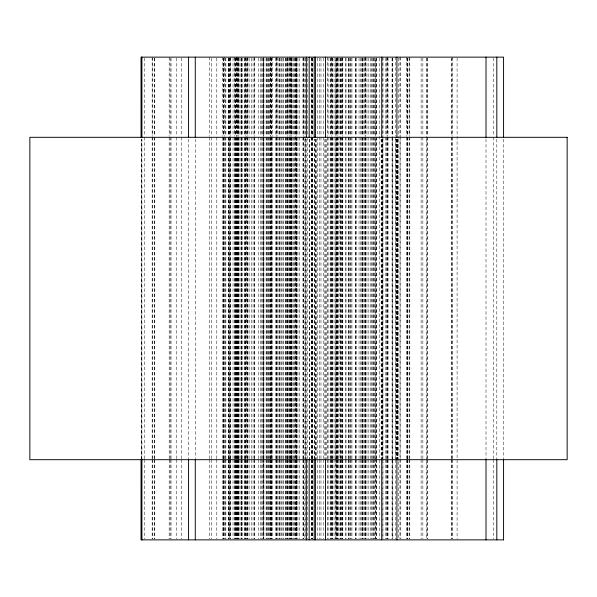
<?xml version="1.0" encoding="UTF-8"?>
<svg xmlns="http://www.w3.org/2000/svg" width="597" height="597" viewBox="0 0 597 597"><rect width="100%" height="100%" fill="white"/><g stroke="black" fill="none" stroke-linecap="round" stroke-linejoin="round"><path stroke-width="0.45" stroke-dasharray="2.98 2.24" d="M503.569 139.146L503.569 458.787M496.816 139.146L496.816 458.787M493.331 58.066L493.331 136.347M493.331 137.28L493.331 458.787M493.331 459.72L493.331 538.934M486.01 139.146L486.01 458.787M457.093 58.066L457.093 538.934M452.13 57.133L452.13 136.347M452.13 137.28L452.13 458.787M452.13 459.72L452.13 538.934M451.996 58.066L451.996 136.347M451.996 137.28L451.996 458.787M451.996 459.72L451.996 538.934M451.325 58.066L451.325 136.347M451.325 137.28L451.325 458.787M451.325 459.72L451.325 538.934M427.646 58.066L427.646 136.347M427.646 137.28L427.646 458.787M427.646 459.72L427.646 538.934M427.056 58.066L427.056 136.347M427.056 137.28L427.056 458.787M427.056 459.72L427.056 538.934M426.736 58.066L426.736 138.213M426.736 139.146L426.736 460.653M426.736 461.585L426.736 538.934M422.855 58.066L422.855 136.347M422.855 137.28L422.855 458.787M422.855 459.72L422.855 538.934M421.109 58.066L421.109 136.347M421.109 137.28L421.109 458.787M421.109 459.72L421.109 538.934M409.811 58.066L409.811 136.347M409.811 137.28L409.811 458.787M409.811 459.72L409.811 538.934M409.191 57.133L409.191 136.347M409.191 137.28L409.191 458.787M409.191 459.72L409.191 538.934M407.848 58.066L407.848 136.347M407.848 137.28L407.848 458.787M407.848 459.72L407.848 538.934M407.221 58.066L407.221 136.347M407.221 137.28L407.221 458.787M407.221 459.72L407.221 538.934M407.154 58.066L407.154 136.347M407.154 137.28L407.154 458.787M407.154 459.72L407.154 538.934M406.542 57.133L406.542 136.347M406.542 137.28L406.542 458.787M406.542 459.72L406.542 538.934M400.132 57.133L400.132 136.347M400.132 137.28L400.132 458.787M400.132 459.72L400.132 538.934M400.035 57.133L400.035 538.934M398.341 58.066L398.341 138.213M398.341 139.146L398.341 460.653M398.341 461.585L398.341 538.934M397.744 139.146L397.744 458.787M397.587 139.146L397.587 458.787M397.333 139.146L397.333 458.787M397.124 139.146L397.124 458.787M397.02 139.146L397.02 458.787M396.923 139.146L396.923 458.787M396.736 139.146L396.736 458.787M395.886 139.146L395.886 458.787M395.475 57.133L395.475 136.347M395.475 137.28L395.475 458.787M395.475 459.72L395.475 538.934M392.811 58.066L392.811 138.213M392.811 139.146L392.811 460.653M392.811 461.585L392.811 538.934M392.61 58.066L392.61 136.347M392.61 137.28L392.61 458.787M392.61 459.72L392.61 538.934M392.05 58.066L392.05 136.347M392.05 137.28L392.05 458.787M392.05 459.72L392.05 538.934M388.035 58.066L388.035 136.347M388.035 137.28L388.035 458.787M388.035 459.72L388.035 538.934M387.677 57.133L387.677 136.347M387.677 137.28L387.677 458.787M387.677 459.72L387.677 538.934M387.072 57.133L387.072 136.347M387.072 137.28L387.072 458.787M387.072 459.72L387.072 538.934M386.819 58.066L386.819 136.347M386.819 137.28L386.819 458.787M386.819 459.72L386.819 538.934M385.811 58.066L385.811 136.347M385.811 137.28L385.811 458.787M385.811 459.72L385.811 538.934M382.923 57.133L382.923 136.347M382.923 137.28L382.923 458.787M382.923 459.72L382.923 538.934M382.856 58.066L382.856 138.213M382.856 139.146L382.856 460.653M382.856 461.585L382.856 538.934M382.535 139.146L382.535 458.787M382.073 139.146L382.073 458.787M381.737 139.146L381.722 458.787M381.155 139.146L381.155 458.787M379.699 58.066L379.737 538.934M376.617 58.066L376.617 136.347M376.617 137.28L376.617 458.787M376.617 459.72L376.617 538.934M376.244 58.066L376.244 136.347M376.244 137.28L376.244 458.787M376.244 459.72L376.244 538.934M374.244 58.066L374.244 136.347M374.244 137.28L374.244 458.787M374.244 459.72L374.244 538.934M373.894 58.066L373.894 136.347M373.894 137.28L373.894 458.787M373.894 459.72L373.894 538.934M373.162 58.066L373.162 136.347M373.162 137.28L373.162 458.787M373.162 459.72L373.162 538.934M372.17 58.066L372.17 136.347M372.17 137.28L372.17 458.787M372.17 459.72L372.17 538.934M371.274 58.066L371.274 136.347M371.274 137.28L371.274 458.787M371.274 459.72L371.274 538.934M370.737 58.066L370.737 136.347M370.737 137.28L370.737 458.787M370.737 459.72L370.737 538.934M368.827 58.066L368.827 136.347M368.827 137.28L368.827 458.787M368.827 459.72L368.827 538.934M366.983 58.066L366.983 136.347M366.983 137.28L366.983 458.787M366.983 459.72L366.983 538.934M365.849 58.066L365.849 136.347M365.849 137.28L365.849 458.787M365.849 459.72L365.849 538.934M365.312 57.133L365.289 136.347M365.289 137.28L365.312 458.787M365.289 459.72L365.312 538.934M365.088 57.133L365.088 136.347M365.088 137.28L365.088 458.787M365.088 459.72L365.088 538.934M364.752 58.066L364.752 136.347M364.752 137.28L364.752 458.787M364.752 459.72L364.752 538.934M363.163 58.066L363.163 136.347M363.163 137.28L363.163 458.787M363.163 459.72L363.163 538.934M362.7 58.066L362.7 136.347M362.7 137.28L362.7 458.787M362.7 459.72L362.7 538.934M362.551 58.066L362.551 136.347M362.551 137.28L362.551 458.787M362.551 459.72L362.551 538.934M362.454 58.066L362.454 136.347M362.454 137.28L362.454 458.787M362.454 459.72L362.454 538.934M361.745 58.066L361.745 136.347M361.745 137.28L361.745 458.787M361.745 459.72L361.745 538.934M360.245 58.066L360.245 136.347M360.245 137.28L360.245 458.787M360.245 459.72L360.245 538.934M359.051 58.066L359.051 136.347M359.051 137.28L359.051 458.787M359.051 459.72L359.051 538.934M356.782 58.066L356.782 136.347M356.782 137.28L356.782 458.787M356.782 459.72L356.782 538.934M355.648 58.066L355.648 136.347M355.648 137.28L355.648 458.787M355.648 459.72L355.648 538.934M355.372 58.066L355.372 136.347M355.372 137.28L355.372 458.787M355.372 459.72L355.372 538.934M351.954 58.066L351.954 136.347M351.954 137.28L351.954 458.787M351.954 459.72L351.954 538.934M350.984 58.066L350.984 136.347M350.984 137.28L350.984 458.787M350.984 459.72L350.984 538.934M350.551 58.066L350.551 136.347M350.551 137.28L350.551 458.787M350.551 459.72L350.551 538.934M349.417 58.066L349.417 136.347M349.417 137.28L349.417 458.787M349.417 459.72L349.417 538.934M348.641 58.066L348.641 136.347M348.641 137.28L348.641 458.787M348.641 459.72L348.641 538.934M348.215 58.066L348.215 136.347M348.215 137.28L348.215 458.787M348.215 459.72L348.215 538.934M346.044 58.066L346.044 136.347M346.044 137.28L346.044 458.787M346.044 459.72L346.044 538.934M345.439 58.066L345.439 136.347M345.439 137.28L345.439 458.787M345.439 459.72L345.439 538.934M342.82 57.133L342.82 136.347M342.82 137.28L342.82 458.787M342.82 459.72L342.82 538.934M342.618 58.066L342.618 136.347M342.618 137.28L342.618 458.787M342.618 459.72L342.618 538.934M342.051 58.066L342.051 136.347M342.051 137.28L342.051 458.787M342.051 459.72L342.051 538.934M341.305 58.066L341.305 136.347M341.305 137.28L341.305 458.787M341.305 459.72L341.305 538.934M340.872 58.066L340.872 136.347M340.872 137.28L340.872 458.787M340.872 459.72L340.872 538.934M340.35 58.066L340.35 136.347M340.35 137.28L340.35 458.787M340.35 459.72L340.35 538.934M339.932 58.066L339.962 538.934M338.439 58.066L338.439 136.347M338.439 137.28L338.439 458.787M338.439 459.72L338.439 538.934M337.82 57.133L337.82 136.347M337.82 137.28L337.82 458.787M337.82 459.72L337.82 538.934M337.514 58.066L337.603 136.347M337.514 137.28L337.514 458.787M337.603 459.72L337.514 538.934M336.947 58.066L336.947 136.347M336.947 137.28L336.947 458.787M336.947 459.72L336.947 538.934M336.865 58.066L336.865 136.347M336.865 137.28L336.865 458.787M336.865 459.72L336.865 538.934M336.029 58.066L336.029 136.347M336.029 137.28L336.029 458.787M336.029 459.72L336.029 538.934M334.044 58.066L334.044 136.347M334.044 137.28L334.044 458.787M334.044 459.72L334.044 538.934M332.417 58.066L332.417 136.347M332.417 137.28L332.417 458.787M332.417 459.72L332.417 538.934M332.305 58.066L332.305 136.347M332.305 137.28L332.305 458.787M332.305 459.72L332.305 538.934M331.768 57.133L331.768 136.347M331.768 137.28L331.768 458.787M331.768 459.72L331.768 538.934M331.305 58.066L331.305 136.347M331.305 137.28L331.305 458.787M331.305 459.72L331.305 538.934M330.716 58.066L330.716 136.347M330.716 137.28L330.716 458.787M330.716 459.72L330.716 538.934M330.148 58.066L330.148 136.347M330.148 137.28L330.148 458.787M330.148 459.72L330.148 538.934M328.096 58.066L328.096 136.347M328.096 137.28L328.096 458.787M328.096 459.72L328.096 538.934M327.716 57.133L327.723 136.347M327.716 137.28L327.723 458.787M327.723 459.72L327.716 538.934M326.581 139.146L326.581 458.787M325.544 139.146L325.544 458.787M324.843 139.146L324.843 458.787M323.35 58.066L323.35 136.347M323.35 137.28L323.35 458.787M323.35 459.72L323.35 538.934M320.977 58.066L320.977 136.347M320.977 137.28L320.977 458.787M320.977 459.72L320.977 538.934M319.38 58.066L319.38 136.347M319.38 137.28L319.38 458.787M319.38 459.72L319.38 538.934M317.365 58.066L317.365 136.347M317.365 137.28L317.365 458.787M317.365 459.72L317.365 538.934M316.089 139.146L316.089 458.787M315.977 139.146L315.977 458.787M315.41 139.146L315.41 458.787M312.582 58.066L312.582 136.347M312.582 137.28L312.582 458.787M312.582 459.72L312.582 538.934M312.194 58.066L312.194 136.347M312.194 137.28L312.194 458.787M312.194 459.72L312.194 538.934M312.015 58.066L312.015 136.347M312.015 137.28L312.015 458.787M312.015 459.72L312.015 538.934M311.873 57.133L311.873 136.347M311.873 137.28L311.873 458.787M311.873 459.72L311.873 538.934M311.589 58.066L311.589 136.347M311.589 137.28L311.589 458.787M311.589 459.72L311.589 538.934M309.306 139.146L309.306 458.787M309.179 139.146L309.224 458.787M307.619 58.066L307.656 136.347M307.656 137.28L307.619 458.787M307.656 459.72L307.619 538.934M306.298 139.146L306.343 458.787M305.776 139.146L305.776 458.787M305.209 58.066L305.209 136.347M305.209 137.28L305.209 458.787M305.209 459.72L305.209 538.934M304.895 58.066L304.895 138.213M304.895 139.146L304.895 460.653M304.895 461.585L304.895 538.934M303.515 58.066L303.515 136.347M303.515 137.28L303.515 458.787M303.515 459.72L303.515 538.934M303.306 57.133L303.306 136.347M303.306 137.28L303.306 458.787M303.306 459.72L303.306 538.934M302.948 58.066L302.948 136.347M302.948 137.28L302.948 458.787M302.948 459.72L302.948 538.934M299.276 58.066L299.276 136.347M299.276 137.28L299.276 458.787M299.276 459.72L299.276 538.934M297.918 58.066L297.918 136.347M297.918 137.28L297.918 458.787M297.918 459.72L297.918 538.934M296.881 58.066L296.881 136.347M296.881 137.28L296.881 458.787M296.881 459.72L296.881 538.934M296.709 58.066L296.709 136.347M296.709 137.28L296.709 458.787M296.709 459.72L296.709 538.934M296.425 58.066L296.425 136.347M296.425 137.28L296.425 458.787M296.425 459.72L296.425 538.934M296.112 57.133L296.112 136.347M296.112 137.28L296.112 458.787M296.112 459.72L296.112 538.934M296.015 58.066L296.015 136.347M296.015 137.28L296.015 458.787M296.015 459.72L296.015 538.934M295.575 58.066L295.508 538.934M294.978 58.066L294.978 136.347M294.978 137.28L294.978 458.787M294.978 459.72L294.978 538.934M294.045 58.066L294.045 136.347M294.045 137.28L294.045 458.787M294.045 459.72L294.045 538.934M293.881 58.066L293.881 136.347M293.881 137.28L293.881 458.787M293.881 459.72L293.881 538.934M292.179 58.066L292.179 136.347M292.179 137.28L292.179 458.787M292.179 459.72L292.179 538.934M291.649 58.066L291.649 136.347M291.649 137.28L291.649 458.787M291.649 459.72L291.649 538.934M291.612 58.066L291.612 136.347M291.612 137.28L291.612 458.787M291.612 459.72L291.612 538.934M291.246 57.133L291.254 136.347M291.254 137.28L291.246 458.787M291.246 459.72L291.254 538.934M291.045 58.066L291.045 136.347M291.045 137.28L291.112 458.787M291.045 459.72L291.045 538.934M290.552 57.133L290.552 136.347M290.552 137.28L290.552 458.787M290.552 459.72L290.552 538.934M290.336 58.066L290.336 136.347M290.336 137.28L290.336 458.787M290.336 459.72L290.336 538.934M289.344 58.066L289.276 136.347M289.344 137.28L289.276 458.787M289.344 459.72L289.276 538.934M289.179 57.133L289.179 136.347M289.179 137.28L289.179 458.787M289.179 459.72L289.179 538.934M288.209 58.066L288.209 136.347M288.209 137.28L288.209 458.787M288.209 459.72L288.209 538.934M287.642 58.066L287.642 136.347M287.642 137.28L287.642 458.787M287.642 459.72L287.642 538.934M287.605 57.133L287.605 136.347M287.605 137.28L287.605 458.787M287.605 459.72L287.605 538.934M287.075 58.066L287.075 136.347M287.075 137.28L287.075 458.787M287.075 459.72L287.075 538.934M286.508 58.066L286.508 136.347M286.508 137.28L286.508 458.787M286.508 459.72L286.508 538.934M285.844 58.066L285.844 136.347M285.844 137.28L285.844 458.787M285.844 459.72L285.844 538.934M285.56 58.066L285.56 136.347M285.56 137.28L285.56 458.787M285.56 459.72L285.56 538.934M283.747 58.066L283.747 136.347M283.747 137.28L283.747 458.787M283.747 459.72L283.747 538.934M282.918 58.066L282.918 136.347M282.918 137.28L282.918 458.787M282.918 459.72L282.918 538.934M281.605 58.066L281.605 136.347M281.605 137.28L281.605 458.787M281.605 459.72L281.605 538.934M280.896 58.066L280.896 136.347M280.896 137.28L280.896 458.787M280.896 459.72L280.896 538.934M279.695 58.066L279.695 136.347M279.695 137.28L279.695 458.787M279.695 459.72L279.695 538.934M279.165 58.066L279.165 136.347M279.165 137.28L279.165 458.787M279.165 459.72L279.165 538.934M278.008 58.066L278.008 136.347M278.008 137.28L278.008 458.787M278.008 459.72L278.008 538.934M277.06 57.133L277.06 136.347M277.06 137.28L277.06 458.787M277.06 459.72L277.06 538.934M276.486 58.066L276.486 136.347M276.486 137.28L276.486 458.787M276.486 459.72L276.486 538.934M276.426 57.133L276.426 136.347M276.426 137.28L276.426 458.787M276.426 459.72L276.426 538.934M275.336 58.066L275.336 136.347M275.336 137.28L275.336 458.787M275.336 459.72L275.336 538.934M272.21 57.133L272.21 136.347M272.21 137.28L272.21 458.787M272.21 459.72L272.21 538.934M271.814 58.066L271.814 538.934M271.389 58.066L271.389 136.347M271.389 137.28L271.389 458.787M271.389 459.72L271.389 538.934M271.21 58.066L271.21 136.347M271.21 137.28L271.21 458.787M271.21 459.72L271.21 538.934M270.613 57.133L270.613 136.347M270.613 137.28L270.613 458.787M270.613 459.72L270.613 538.934M270.396 57.133L270.396 136.347M270.396 137.28L270.396 458.787M270.396 459.72L270.396 538.934M270.075 58.066L270.075 136.347M270.075 137.28L270.075 458.787M270.075 459.72L270.075 538.934M269.56 58.066L269.508 136.347M269.56 137.28L269.508 458.787M269.56 459.72L269.508 538.934M268.374 58.066L268.374 136.347M268.374 137.28L268.374 458.787M268.374 459.72L268.374 538.934M268.053 58.066L268.053 136.347M268.053 137.28L268.053 458.787M268.053 459.72L268.053 538.934M267.187 58.066L267.187 136.347M267.187 137.28L267.187 458.787M267.187 459.72L267.187 538.934M266.665 58.066L266.665 136.347M266.665 137.28L266.665 458.787M266.665 459.72L266.665 538.934M266.105 58.066L266.105 136.347M266.105 137.28L266.105 458.787M266.105 459.72L266.105 538.934M263.926 58.066L263.949 136.347M263.926 137.28L263.949 458.787M263.949 459.72L263.926 538.934M263.665 57.133L263.665 136.347M263.665 137.28L263.665 458.787M263.665 459.72L263.665 538.934M262.277 58.066L262.277 136.347M262.277 137.28L262.277 458.787M262.277 459.72L262.277 538.934M261.799 58.066L261.799 136.347M261.799 137.28L261.799 458.787M261.799 459.72L261.799 538.934M260.247 58.066L260.247 136.347M260.247 137.28L260.247 458.787M260.247 459.72L260.247 538.934M258.561 58.066L258.598 136.347M258.598 137.28L258.561 458.787M258.561 459.72L258.598 538.934M254.77 57.133L254.77 136.347M254.77 137.28L254.77 458.787M254.77 459.72L254.77 538.934M254.21 58.066L254.21 136.347M254.21 137.28L254.21 458.787M254.21 459.72L254.21 538.934M253.076 58.066L253.076 136.347M253.076 137.28L253.076 458.787M253.076 459.72L253.076 538.934M251.337 58.066L251.337 136.347M251.337 137.28L251.337 458.787M251.337 459.72L251.337 538.934M249.106 58.066L249.106 136.347M249.106 137.28L249.106 458.787M249.106 459.72L249.106 538.934M247.867 57.133L247.867 136.347M247.867 137.28L247.867 458.787M247.867 459.72L247.867 538.934M247.337 58.066L247.337 136.347M247.337 137.28L247.337 458.787M247.337 459.72L247.337 538.934M246.979 58.066L246.979 136.347M246.979 137.28L246.979 458.787M246.979 459.72L246.979 538.934M246.27 58.066L246.27 538.934M245.703 58.066L245.703 136.347M245.703 137.28L245.703 458.787M245.703 459.72L245.703 538.934M245.516 57.133L245.516 136.347M245.516 137.28L245.516 458.787M245.516 459.72L245.516 538.934M244.897 58.066L244.897 136.347M244.897 137.28L244.897 458.787M244.897 459.72L244.897 538.934M244.68 58.066L244.68 136.347M244.68 137.28L244.68 458.787M244.68 459.72L244.68 538.934M242.755 58.066L242.755 136.347M242.755 137.28L242.755 458.787M242.755 459.72L242.755 538.934M241.74 58.066L241.74 136.347M241.74 137.28L241.74 458.787M241.74 459.72L241.74 538.934M241.404 58.066L241.404 136.347M241.404 137.28L241.404 458.787M241.404 459.72L241.404 538.934M241.352 58.066L241.352 136.347M241.352 137.28L241.352 458.787M241.352 459.72L241.352 538.934M241.173 58.066L241.173 136.347M241.173 137.28L241.173 458.787M241.173 459.72L241.173 538.934M240.039 58.066L240.039 136.347M240.039 137.28L240.039 458.787M240.039 459.72L240.039 538.934M238.942 58.066L238.942 136.347M238.942 137.28L238.942 458.787M238.942 459.72L238.942 538.934M238.584 58.066L238.584 136.347M238.584 137.28L238.584 458.787M238.584 459.72L238.584 538.934M238.337 57.133L238.337 136.347M238.337 137.28L238.337 458.787M238.337 459.72L238.337 538.934M237.77 58.066L237.77 136.347M237.77 137.28L237.77 458.787M237.77 459.72L237.77 538.934M237.561 57.133L237.561 136.347M237.561 137.28L237.561 458.787M237.561 459.72L237.561 538.934M236.972 58.066L236.972 136.347M236.972 137.28L236.972 458.787M236.972 459.72L236.972 538.934M236.837 57.133L236.837 136.347M236.837 137.28L236.837 458.787M236.837 459.72L236.837 538.934M236.636 57.133L236.636 136.347M236.636 137.28L236.636 458.787M236.636 459.72L236.636 538.934M235.397 58.066L235.397 136.347M235.397 137.28L235.397 458.787M235.397 459.72L235.397 538.934M235.255 58.066L235.255 136.347M235.255 137.28L235.255 458.787M235.255 459.72L235.255 538.934M234.934 58.066L234.934 136.347M234.934 137.28L234.934 458.787M234.934 459.72L234.934 538.934M234.688 57.133L234.688 136.347M234.688 137.28L234.688 458.787M234.688 459.72L234.688 538.934M233.024 58.066L233.024 136.347M233.024 137.28L233.024 458.787M233.024 459.72L233.024 538.934M230.509 57.133L230.509 136.347M230.509 137.28L230.509 458.787M230.509 459.72L230.509 538.934M230.405 58.066L230.405 136.347M230.405 137.28L230.405 458.787M230.405 459.72L230.405 538.934M229.838 58.066L229.838 138.213M229.838 139.146L229.838 460.653M229.838 461.585L229.838 538.934M229.763 58.066L229.763 136.347M229.763 137.28L229.763 458.787M229.763 459.72L229.763 538.934M228.882 58.066L228.882 136.347M228.882 137.28L228.882 458.787M228.882 459.72L228.882 538.934M228.539 58.066L228.539 136.347M228.539 137.28L228.539 458.787M228.539 459.72L228.539 538.934M228.241 58.066L228.241 136.347M228.241 137.28L228.241 458.787M228.241 459.72L228.241 538.934M225.867 58.066L225.867 136.347M225.867 137.28L225.867 458.787M225.867 459.72L225.867 538.934M225.129 58.066L225.129 136.347M225.129 137.28L225.129 458.787M225.129 459.72L225.129 538.934M224.502 57.133L224.502 136.347M224.502 137.28L224.502 458.787M224.502 459.72L224.502 538.934M223.606 58.066L223.606 136.347M223.606 137.28L223.606 458.787M223.606 459.72L223.606 538.934M223.494 58.066L223.494 136.347M223.494 137.28L223.494 458.787M223.494 459.72L223.494 538.934M223.382 58.066L223.382 136.347M223.382 137.28L223.382 458.787M223.382 459.72L223.382 538.934M222.785 57.133L222.785 136.347M222.785 137.28L222.785 458.787M222.785 459.72L222.785 538.934M216.801 58.066L216.801 136.347M216.801 137.28L216.801 458.787M216.801 459.72L216.801 538.934M211.704 58.066L211.704 136.347M211.704 137.28L211.704 458.787M211.704 459.72L211.704 538.934M209.405 57.133L209.405 136.347M209.405 137.28L209.405 458.787M209.405 459.72L209.405 538.934M195.271 139.146L195.271 458.787M188.577 139.146L188.577 458.787M181.361 58.066L181.361 136.347M181.361 137.28L181.361 458.787M181.361 459.72L181.361 538.934M176.421 58.066L176.421 136.347M176.421 137.28L176.421 458.787M176.421 459.72L176.421 538.934M171.033 58.066L171.033 136.347M171.033 137.28L171.033 458.787M171.033 459.72L171.033 538.934M170.085 58.066L170.085 136.347M170.085 137.28L170.085 458.787M170.085 459.72L170.085 538.934M169.167 57.133L169.197 136.347M169.167 137.28L169.197 458.787M169.197 459.72L169.167 538.934M154.459 58.066L154.459 136.347M154.459 137.28L154.459 458.787M154.459 459.72L154.459 538.934M154.213 58.066L154.213 136.347M154.213 137.28L154.213 458.787M154.213 459.72L154.213 538.934M152.198 58.066L152.198 136.347M152.198 137.28L152.198 458.787M152.198 459.72L152.198 538.934M152.183 57.133L152.183 136.347M152.183 137.28L152.183 458.787M152.183 459.72L152.183 538.934M144.34 58.066L144.34 136.347M144.34 137.28L144.34 458.787M144.34 459.72L144.34 538.934M141.922 139.146L141.922 458.787M375.491 136.347L375.491 58.066L375.416 136.347M375.491 458.787L375.491 137.28L375.416 458.787M375.491 538.934L375.491 459.72L375.416 538.934M335.947 136.347L335.947 58.066L335.88 136.347M335.947 458.787L335.947 137.28L335.88 458.787M335.947 538.934L335.947 459.72L335.88 538.934M314.283 458.787L314.283 139.146L314.223 458.787M263.389 136.347L263.389 58.066L263.381 136.347M263.389 458.787L263.389 137.28L263.381 458.787M263.389 538.934L263.389 459.72L263.381 538.934M141.25 458.787L141.25 139.146L141.22 458.787"/><path stroke-width="0.9" d="M141.25 57.133L141.25 137.28L141.22 57.133L503.569 57.133L503.569 137.28M141.25 539.867L141.25 459.72L141.22 539.867L503.622 539.867M503.569 459.72L503.569 539.867M496.816 57.133L496.816 137.28M496.816 459.72L496.816 539.867M486.01 57.133L486.01 137.28M486.01 459.72L486.01 539.867M396.923 57.133L396.923 137.28M396.923 459.72L396.923 539.867M381.722 57.133L381.722 137.28M381.722 459.72L381.722 539.867M325.544 57.133L325.544 137.28M325.544 459.72L325.544 539.867M315.41 57.133L315.41 137.28M315.41 459.72L315.41 539.867M314.216 57.133L314.216 137.28M314.216 459.72L314.216 539.867M309.179 57.133L309.179 137.28M309.179 459.72L309.179 539.867M306.343 57.133L306.343 137.28M306.343 459.72L306.343 539.867M195.271 57.133L195.271 137.28M195.271 459.72L195.271 539.867M188.577 57.133L188.577 137.28M188.577 459.72L188.577 539.867M141.922 57.133L141.922 137.28M141.922 459.72L141.922 539.867M567.15 137.31L29.85 137.31L29.85 459.69L567.15 459.69L567.15 137.31"/></g></svg>
